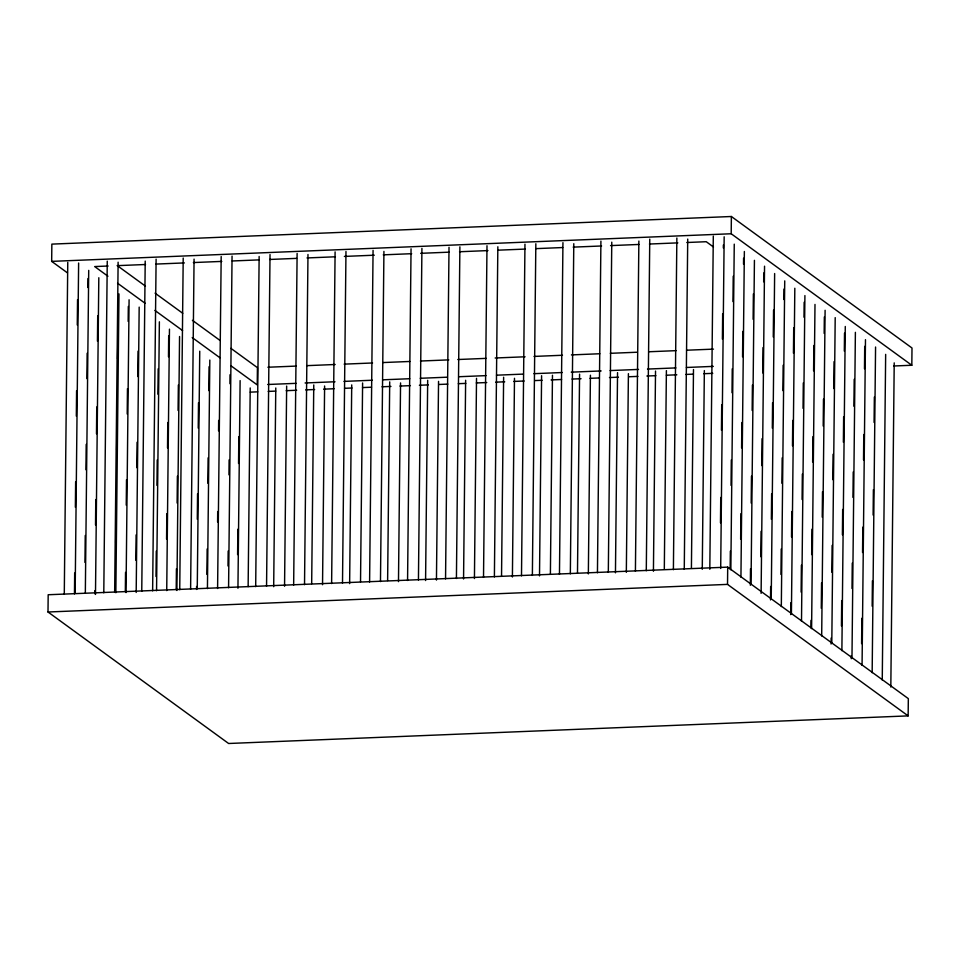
<?xml version="1.0" encoding="UTF-8"?>
<svg xmlns="http://www.w3.org/2000/svg" width="960" height="960" viewBox="0 0 960 960"><rect width="100%" height="100%" fill="white"/><g stroke="black" fill="none" stroke-linecap="round" stroke-linejoin="round"><path stroke-width="1.44" d="M48 612L48.18 594.744L727.704 567.132L908.328 698.628L908.148 715.884L228.624 743.496L48 612L727.524 584.388L908.148 715.884M67.428 272.844L51.672 261.372L51.852 244.116L731.376 216.504L912 348L911.82 365.256L893.856 365.988M64.284 594.012L67.764 262.356M74.46 593.892L74.676 572.976M75.36 507.24L75.636 481.848M76.32 416.112L76.584 390.72M77.268 324.984L77.544 299.592M75.156 593.196L78.624 263.028M84.96 562.404L85.236 535.512M85.932 469.776L86.196 444.384M86.88 378.648L87.144 353.244M87.84 287.52L87.936 278.556M85.332 593.064L88.716 270.384M94.8 593.652L94.836 590.664M95.52 524.928L95.784 499.536M96.48 433.8L96.756 406.908M97.44 341.172L97.716 315.78M95.484 594.444L98.808 277.728M103.788 592.812L107.256 261.168M114.66 592.38L118.116 262.212M115.68 542.616L115.944 517.212M116.652 449.988L116.916 424.596M117.6 358.86L117.864 333.468M115.848 592.704L118.98 293.916M125.328 591.792L125.532 572.376M126.24 505.14L126.504 479.748M127.2 414.012L127.464 388.62M128.16 321.396L128.316 306.456M126.024 592.584L129.084 299.772M135.828 560.304L136.104 534.9M136.8 467.676L137.064 442.272M137.76 376.548L138.024 351.144M136.188 592.464L139.176 307.116M141.756 591.276L145.212 261.108M152.628 590.832L156.108 259.176M156 576.492L156.276 551.088M156.96 485.364L157.224 459.96M157.908 394.224L158.184 368.832M156.552 590.724L159.372 321.816M166.572 539.016L166.836 513.624M167.52 447.888L167.784 422.496M168.48 356.76L168.696 335.844M166.728 590.604L169.464 329.16M176.208 589.692L176.424 568.776M177.12 503.04L177.396 476.148M178.08 410.424L178.356 385.02M176.892 590.484L179.556 336.516M179.736 589.728L183.204 258.072M190.608 589.284L194.064 259.128M196.548 589.452L196.584 586.464M197.292 519.24L197.556 493.836M198.24 428.1L198.504 402.708M197.256 588.744L199.74 351.204M206.88 574.392L207.144 548.988M207.828 483.264L208.104 457.86M208.8 390.636L209.052 366.732M207.432 588.624L209.82 360.048M217.596 521.976L217.704 511.524M218.556 430.848L218.664 420.396M217.596 588.504L221.184 256.536M228 565.968L228.168 551.028M228.96 474.84L229.116 459.9M229.92 383.712L230.004 374.748M228.576 587.748L232.056 256.092M237.6 554.604L237.864 529.212M238.548 463.476L238.836 436.584M237.948 588.264L240.12 380.604M248.136 586.644L250.212 387.948M255.684 586.644L259.14 256.488M266.556 586.2L270.024 254.544M273.684 586.692L275.772 387.996M284.556 586.248L286.656 386.064M293.652 585.108L297.12 253.452M304.524 584.664L307.98 254.496M311.676 583.656L313.764 384.96M322.536 584.712L324.612 386.016M331.62 583.56L335.1 251.904M342.504 583.116L345.972 251.46M349.632 583.608L351.72 384.912M360.528 581.676L362.604 382.98M369.6 582.012L373.068 250.356M380.472 581.58L383.928 251.412M387.624 580.572L389.712 381.876M398.484 581.628L400.56 382.932M407.568 580.476L411.048 248.82M418.44 580.032L421.92 248.376M425.58 580.524L427.68 380.328M436.452 580.08L438.54 381.384M445.548 578.928L449.016 247.272M456.42 578.484L459.888 246.828M463.56 578.976L465.636 380.28M474.432 578.532L476.52 378.348M483.516 577.392L486.996 245.736M494.388 576.948L497.844 246.78M501.54 575.94L503.628 377.244M512.4 576.996L514.488 378.3M521.496 575.844L524.964 244.188M532.368 575.4L535.836 243.744M539.508 575.892L541.596 375.708M550.392 573.96L552.468 375.264M559.464 574.296L562.944 242.652M570.336 573.864L573.792 243.696M577.488 572.856L579.576 374.16M588.348 573.912L590.424 375.216M597.444 572.76L600.912 241.104M608.316 572.316L611.772 242.16M615.456 572.808L617.544 372.624M626.328 572.364L628.404 373.668M635.412 571.212L638.868 241.056M646.284 570.768L649.764 239.124M653.424 571.26L655.524 371.076M664.308 569.328L666.396 370.632M673.392 569.676L676.86 238.02M684.264 569.232L687.72 239.076M691.416 568.224L693.492 369.528M702.264 569.28L704.352 370.584M709.812 569.28L713.304 236.136M720.48 522.84L720.744 497.448M721.44 430.224L721.716 404.82M722.4 339.096L722.664 313.692M723.348 247.956L723.384 244.968M720.696 568.452L724.164 236.796M727.524 584.388L727.704 567.132M911.82 365.256L731.196 233.76L731.376 216.504M730.164 569.04L730.344 551.112M731.04 485.376L731.304 459.984M732.012 392.748L732.252 368.844M732.96 301.62L733.224 276.228M730.848 569.832L734.256 244.152M740.652 539.04L740.916 513.636M741.6 447.9L741.864 422.508M742.56 356.772L742.824 331.38M743.52 264.156L743.592 258.18M740.94 577.176L744.36 251.496M750.336 585.228L750.504 568.788M751.188 503.064L751.476 476.172M752.16 410.436L752.424 385.044M753.12 319.308L753.384 293.904M751.032 584.52L754.428 260.34M760.8 556.716L761.064 531.324M761.76 465.588L762.036 438.696M762.732 372.96L762.996 347.568M763.68 281.832L763.776 272.868M761.112 593.364L764.544 266.196M770.52 599.928L770.664 586.476M771.36 519.252L771.636 493.848M772.32 428.124L772.584 402.72M773.268 336.984L773.556 310.104M771.228 599.22L774.636 273.54M780.96 574.404L781.224 549.012M781.908 483.276L782.184 457.872M782.88 390.648L783.144 365.256M783.84 299.52L783.948 289.068M781.32 606.564L784.728 280.884M790.704 614.616L790.836 602.664M791.52 536.94L791.784 511.536M792.48 445.8L792.744 420.408M793.44 353.184L793.716 327.78M791.412 613.92L794.82 288.24M801.12 592.092L801.396 565.2M802.08 499.464L802.356 474.072M803.04 408.336L803.304 382.932M803.988 317.208L804.144 302.268M801.504 621.264L804.912 295.584M810.912 627.828L810.984 620.352M811.68 554.616L811.944 529.224M812.652 462L812.916 436.596M813.6 370.86L813.864 345.468M811.596 628.608L814.992 304.428M821.28 608.28L821.556 582.888M822.24 517.152L822.504 491.748M823.2 426.024L823.476 399.132M824.16 333.396L824.34 316.956M821.688 635.964L825.108 310.284M831.084 644.016L831.144 638.04M831.828 572.304L832.116 545.412M832.8 479.676L833.064 454.284M833.76 388.548L834.036 361.656M831.792 643.308L835.2 317.628M841.44 625.968L841.704 600.564M842.4 534.828L842.664 509.436M843.372 442.212L843.636 416.808M844.32 351.084L844.512 333.156M841.884 650.664L845.28 326.472M851.268 658.704L851.304 655.716M852 588.492L852.276 563.1M852.96 497.364L853.224 471.972M853.908 406.236L854.196 379.344M851.976 658.008L855.384 332.328M861.6 643.644L861.864 618.252M862.548 552.516L862.824 527.124M863.52 459.9L863.784 434.496M864.48 368.76L864.708 346.356M862.068 665.352L865.476 339.672M872.16 606.18L872.424 580.776M873.12 515.052L873.384 489.648M874.08 422.424L874.356 397.032M872.16 672.708L875.568 347.028M882.252 680.052L885.66 354.372M890.82 687.06L894.216 362.868M51.672 261.372L731.196 233.76M108.132 266.016L94.68 266.568L107.928 276.216M117.108 265.656L145.524 264.504M155.988 264.072L184.392 262.92M193.368 262.56L221.784 261.408M232.248 260.976L259.164 259.884M269.628 259.464L296.544 258.372M307.008 257.94L335.424 256.788M344.388 256.416L374.292 255.204M383.268 254.844L411.684 253.692M420.648 253.32L449.064 252.168M459.528 251.748L487.944 250.584M498.408 250.164L525.324 249.072M535.788 248.64L562.704 247.548M573.168 247.128L601.584 245.976M610.548 245.604L638.964 244.452M649.428 244.032L677.844 242.868M686.808 242.508L706.248 241.716L713.472 246.984M267.888 367.236L296.304 366.084M306.768 365.652L335.172 364.5M344.148 364.14L372.552 362.976M383.028 362.556L409.944 361.464M420.408 361.032L448.812 359.88M457.788 359.52L486.204 358.368M495.168 357.996L525.072 356.784M534.048 356.424L562.464 355.26M571.428 354.9L599.844 353.748M610.308 353.316L637.224 352.224M649.188 351.744L676.104 350.652M686.568 350.22L713.484 349.128M267.708 384.492L296.112 383.34M305.088 382.968L334.992 381.756M343.968 381.396L372.372 380.232M382.848 379.812L409.764 378.72M420.228 378.288L447.144 377.196M459.108 376.716L486.024 375.624M496.488 375.192L523.404 374.1M533.868 373.68L562.284 372.516M571.248 372.156L601.152 370.944M610.128 370.572L638.532 369.42M647.508 369.06L675.924 367.908M686.388 367.476L713.304 366.384M250.26 392.136L257.736 391.836M268.212 391.416L275.7 391.104M286.176 390.684L296.652 390.252M305.64 389.892L314.616 389.52M323.592 389.16L334.08 388.74M344.556 388.308L352.032 388.008M362.508 387.576L371.496 387.216M381.972 386.784L390.948 386.424M399.936 386.064L410.412 385.632M419.388 385.272L428.364 384.9M438.852 384.48L447.828 384.108M458.304 383.688L465.792 383.388M476.268 382.956L486.744 382.536M495.72 382.164L504.708 381.804M513.684 381.432L524.16 381.012M534.636 380.58L542.124 380.28M551.1 379.92L561.576 379.488M572.052 379.068L581.04 378.696M590.016 378.336L599.004 377.964M609.48 377.544L618.456 377.184M628.932 376.752L637.92 376.392M646.896 376.02L655.872 375.66M666.348 375.228L676.824 374.808M685.812 374.448L693.288 374.136M703.776 373.716L712.752 373.344M117.744 265.968L145.44 286.128M155.064 293.148L182.76 313.308M192.396 320.316L220.092 340.488M230.928 348.372L257.424 367.656L257.244 384.912L230.748 365.628M117.564 283.224L145.248 303.384M154.884 310.404L182.58 330.564M192.216 337.572L219.912 357.744"/></g></svg>
